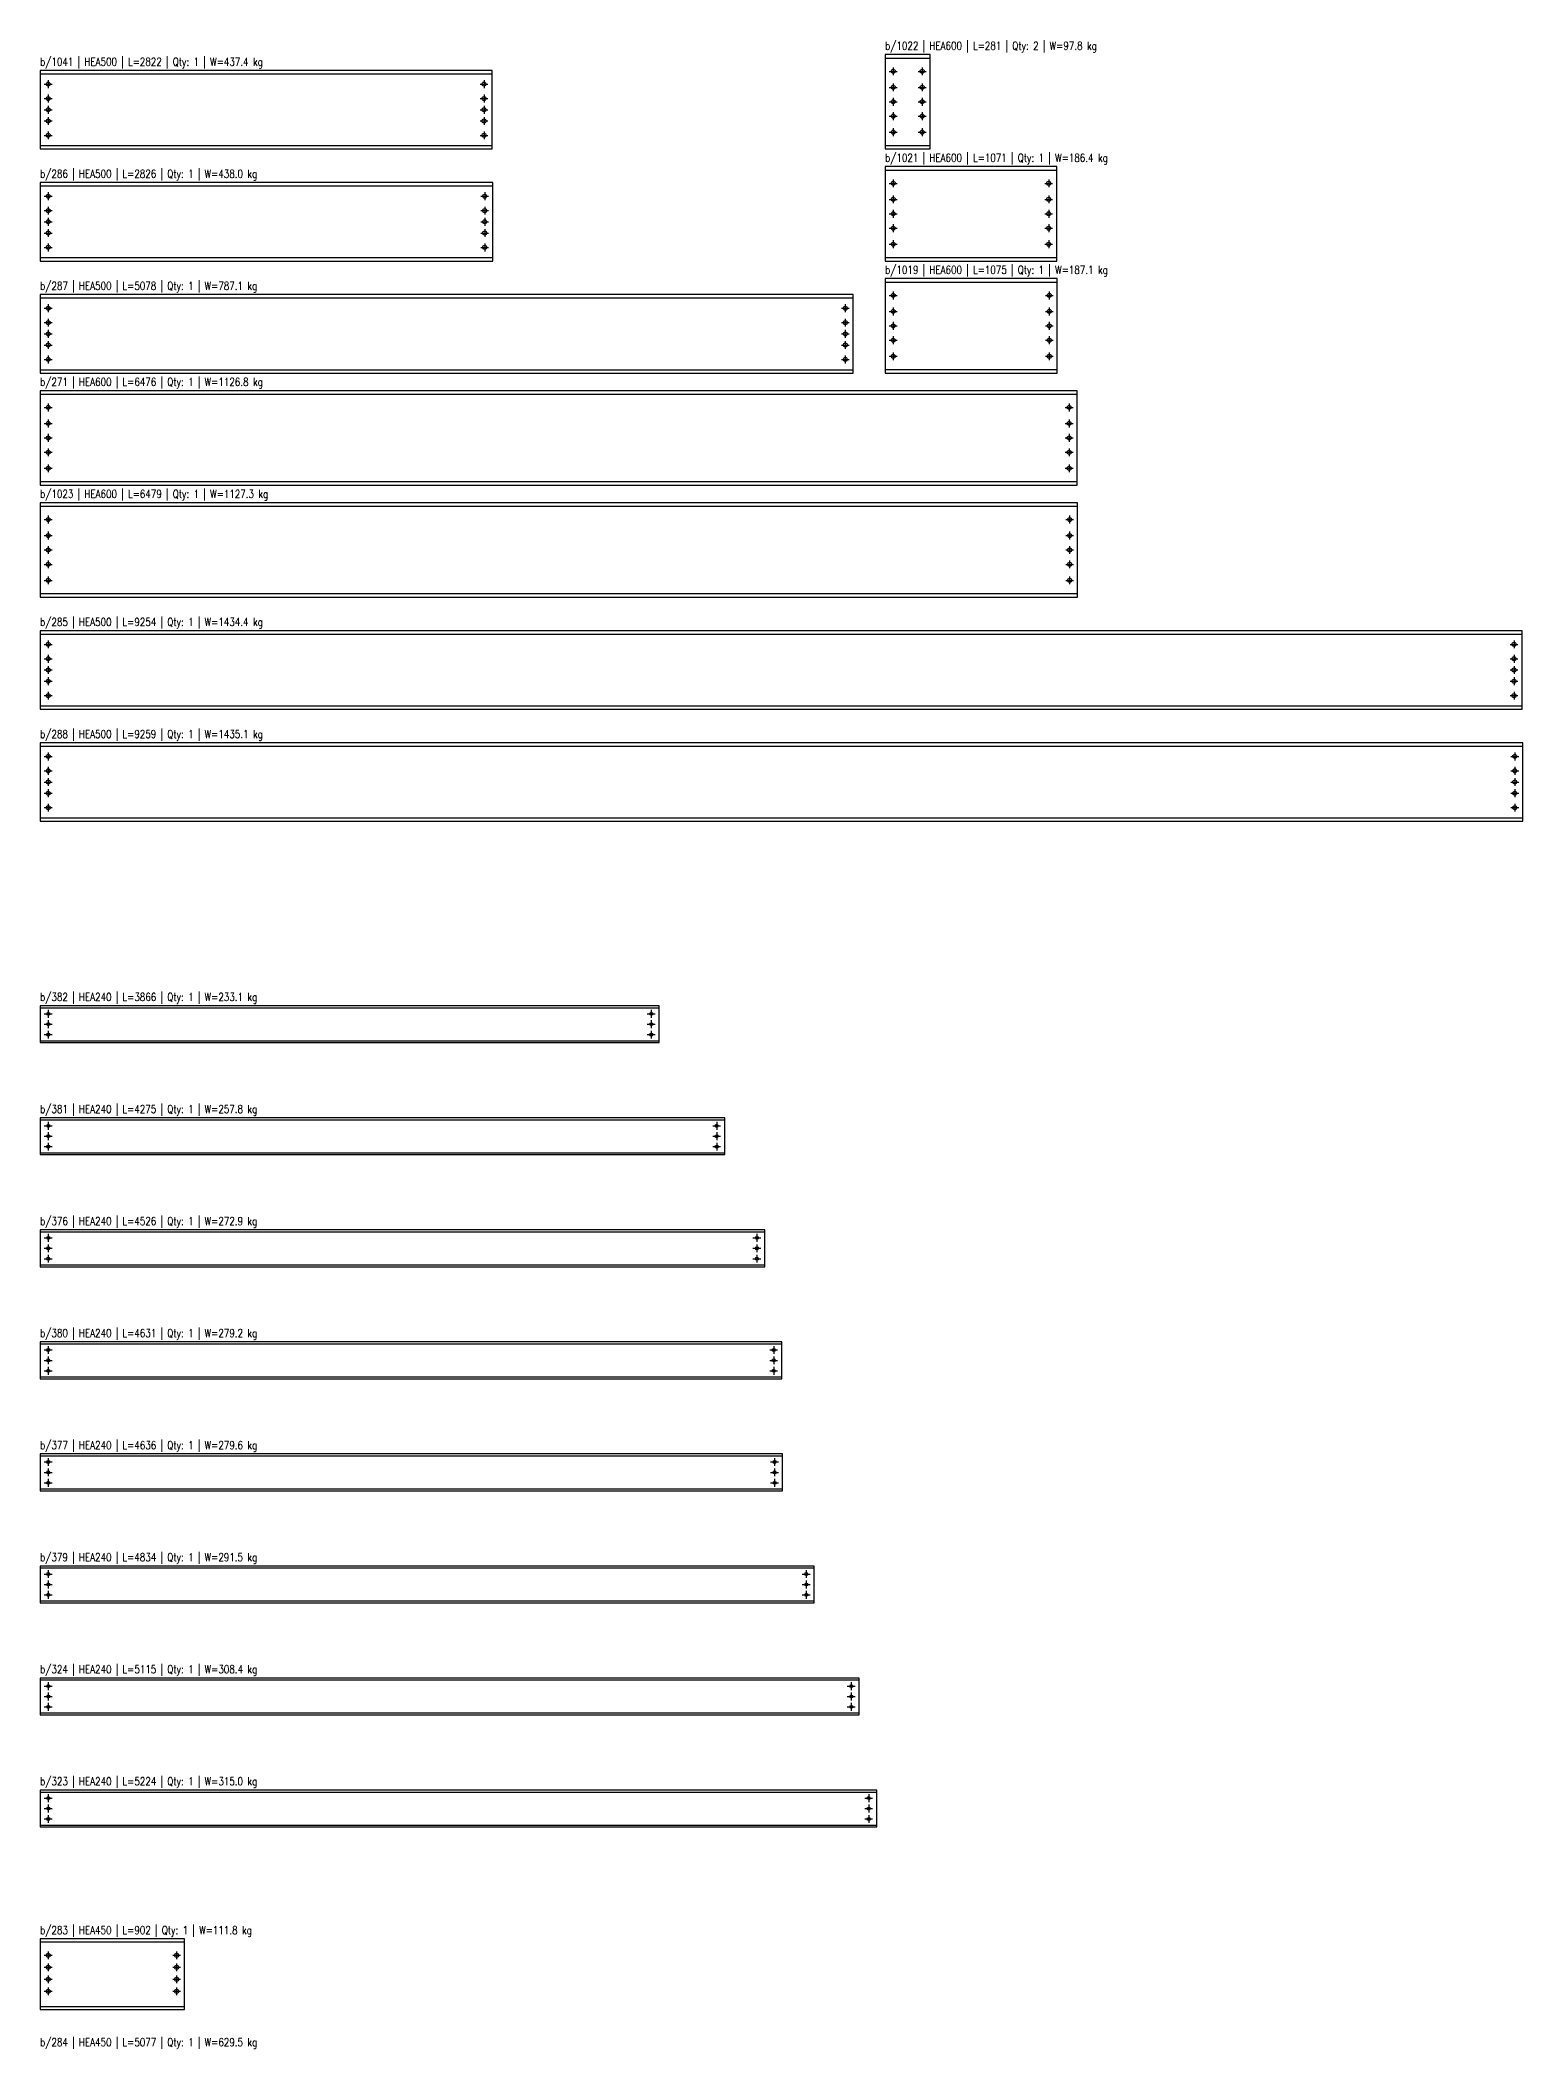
# Model space of a CAD drawing. Header units: millimetres. Extents: x 36000 to 69620, y 69658 to 95398.
# Drawn here: x 48000 to 57259, y 82241 to 94790 of the extents above; entities that cross this region are included whole.
import ezdxf
from ezdxf.enums import TextEntityAlignment as Align

# ---------------------------------------------------------------- set-up
doc = ezdxf.new("R2010")
doc.units = ezdxf.units.MM
doc.header["$LTSCALE"] = 1000
for name, color, linetype in [('HEA240', 1, 'Continuous'), ('HEA450', 1, 'Continuous'), ('HEA500', 1, 'Continuous'), ('HEA600', 1, 'Continuous'), ('perforaciones', 3, 'Continuous'), ('TXT_GEN', 3, 'Continuous')]:
    doc.layers.add(name, color=color, linetype=linetype)
doc.styles.add('CNI_COTAS', font='romans.shx', dxfattribs={"width": 0.8})

# ---------------------------------------------------------------- blocks, each defined once
blk = doc.blocks.new('D19')
at = {"layer": 'perforaciones', "linetype": 'ByBlock'}
for p, q in [((-24.5, 0), (24.5, 0)), ((0, 24.5), (0, -24.5))]:
    blk.add_line(p, q, dxfattribs=at)
blk.add_circle((0, 0), 9.5, dxfattribs=at)
blk = doc.blocks.new('d25')
at = {"layer": 'perforaciones', "linetype": 'ByBlock'}
for p, q in [((-24.5, 0), (24.5, 0)), ((0, 24.5), (0, -24.5))]:
    blk.add_line(p, q, dxfattribs=at)
blk.add_circle((0, 0), 12.5, dxfattribs=at)

msp = doc.modelspace()

# ---------------------------------------------------------------- linework, layer by layer
at = {"layer": 'HEA240'}
for p, q in [((48000, 88745), (51866, 88745)), ((48000, 88539), (51866, 88539)), ((48000, 88045), (52275, 88045)), ((48000, 87839), (52275, 87839)), ((48000, 87345), (52526, 87345)), ((48000, 87139), (52526, 87139)), ((48000, 86645), (52631, 86645)), ((48000, 86439), (52631, 86439)), ((48000, 85945), (52636, 85945)), ((48000, 85739), (52636, 85739)), ((48000, 85245), (52834, 85245)), ((48000, 85039), (52834, 85039)), ((48000, 84545), (53115, 84545)), ((48000, 84339), (53115, 84339)), ((48000, 83845), (53224, 83845)), ((48000, 83639), (53224, 83639))]:
    msp.add_line(p, q, dxfattribs=at)
for points in [[(48000, 88527), (51866, 88527), (51866, 88757), (48000, 88757)], [(48000, 87827), (52275, 87827), (52275, 88057), (48000, 88057)], [(48000, 87127), (52526, 87127), (52526, 87357), (48000, 87357)], [(48000, 86427), (52631, 86427), (52631, 86657), (48000, 86657)], [(48000, 85727), (52636, 85727), (52636, 85957), (48000, 85957)], [(48000, 85027), (52834, 85027), (52834, 85257), (48000, 85257)], [(48000, 84327), (53115, 84327), (53115, 84557), (48000, 84557)], [(48000, 83627), (53224, 83627), (53224, 83857), (48000, 83857)]]:
    msp.add_lwpolyline(points, close=True, dxfattribs=at)
at = {"layer": 'HEA450'}
for p, q in [((48000, 82910), (48902, 82910)), ((48000, 82505), (48902, 82505))]:
    msp.add_line(p, q, dxfattribs=at)
msp.add_lwpolyline([(48000, 82487), (48902, 82487), (48902, 82927), (48000, 82927)], close=True, dxfattribs=at)
at = {"layer": 'HEA500'}
for p, q in [((48000, 94579), (50822, 94579)), ((48000, 94131), (50822, 94131)), ((48000, 93879), (50826, 93879)), ((48000, 93431), (50826, 93431)), ((48000, 93179), (53078, 93179)), ((48000, 92731), (53078, 92731)), ((48000, 91079), (57254, 91079)), ((48000, 90631), (57254, 90631)), ((48000, 90379), (57259, 90379)), ((48000, 89931), (57259, 89931))]:
    msp.add_line(p, q, dxfattribs=at)
for points in [[(48000, 94110), (50822, 94110), (50822, 94600), (48000, 94600)], [(48000, 93410), (50826, 93410), (50826, 93900), (48000, 93900)], [(48000, 92710), (53078, 92710), (53078, 93200), (48000, 93200)], [(48000, 90610), (57254, 90610), (57254, 91100), (48000, 91100)], [(48000, 89910), (57259, 89910), (57259, 90400), (48000, 90400)]]:
    msp.add_lwpolyline(points, close=True, dxfattribs=at)
at = {"layer": 'HEA600'}
for p, q in [((53277, 94678), (53558, 94678)), ((53277, 94132), (53558, 94132)), ((53277, 93978), (54348, 93978)), ((53277, 93432), (54348, 93432)), ((53277, 93278), (54352, 93278)), ((53277, 92732), (54352, 92732)), ((48000, 92578), (54476, 92578)), ((48000, 92032), (54476, 92032)), ((48000, 91878), (54479, 91878)), ((48000, 91332), (54479, 91332))]:
    msp.add_line(p, q, dxfattribs=at)
for points in [[(53277, 94110), (53558, 94110), (53558, 94700), (53277, 94700)], [(53277, 93410), (54348, 93410), (54348, 94000), (53277, 94000)], [(53277, 92710), (54352, 92710), (54352, 93300), (53277, 93300)], [(48000, 92010), (54476, 92010), (54476, 92600), (48000, 92600)], [(48000, 91310), (54479, 91310), (54479, 91900), (48000, 91900)]]:
    msp.add_lwpolyline(points, close=True, dxfattribs=at)

# ---------------------------------------------------------------- block references
at = {"layer": 'HEA240'}
for p in [(48050, 88707), (51816, 88707), (48050, 88642), (48050, 88577), (51816, 88642), (51816, 88577), (48050, 88007), (52225, 88007), (48050, 87942), (48050, 87877), (52225, 87942), (52225, 87877), (48050, 87307), (48050, 87242), (52476, 87307), (52476, 87242), (48050, 87177), (52476, 87177), (48050, 86607), (52581, 86607), (48050, 86542), (48050, 86477), (52581, 86542), (52581, 86477), (48050, 85907), (48050, 85842), (52586, 85907), (52586, 85842), (48050, 85777), (52586, 85777), (48050, 85207), (52784, 85207), (48050, 85142), (48050, 85077), (52784, 85142), (52784, 85077), (48050, 84507), (48050, 84442), (53065, 84507), (53065, 84442), (48050, 84377), (53065, 84377), (48050, 83807), (53174, 83807), (48050, 83742), (48050, 83677), (53174, 83742), (53174, 83677)]:
    msp.add_blockref('D19', p, dxfattribs=at)
at = {"layer": 'HEA450'}
for p in [(48050, 82825), (48852, 82825), (48050, 82750), (48050, 82675), (48852, 82750), (48852, 82675), (48050, 82600), (48852, 82600)]:
    msp.add_blockref('d25', p, dxfattribs=at)
at = {"layer": 'HEA500'}
for p in [(48050, 94515), (50772, 94515), (48050, 94425), (48050, 94355), (50772, 94425), (50772, 94355), (48050, 94285), (50772, 94285), (48050, 94195), (50772, 94195), (48050, 93815), (48050, 93725), (50776, 93815), (50776, 93725), (48050, 93655), (50776, 93655), (48050, 93585), (48050, 93495), (50776, 93585), (50776, 93495), (48050, 93115), (53028, 93115), (48050, 93025), (53028, 93025), (48050, 92955), (48050, 92885), (53028, 92955), (53028, 92885), (48050, 92795), (53028, 92795), (48050, 91015), (57204, 91015), (48050, 90925), (48050, 90855), (57204, 90925), (57204, 90855), (48050, 90785), (57204, 90785), (48050, 90695), (57204, 90695), (48050, 90315), (48050, 90225), (57209, 90315), (57209, 90225), (48050, 90155), (48050, 90085), (57209, 90155), (57209, 90085), (48050, 89995), (57209, 89995)]:
    msp.add_blockref('d25', p, dxfattribs=at)
at = {"layer": 'HEA600'}
for p in [(53327, 94595), (53508, 94595), (53327, 94495), (53508, 94495), (53327, 94405), (53508, 94405), (53327, 94315), (53508, 94315), (53327, 94215), (53508, 94215), (53327, 93895), (54298, 93895), (53327, 93795), (54298, 93795), (53327, 93705), (53327, 93615), (54298, 93705), (54298, 93615), (53327, 93515), (54298, 93515), (53327, 93195), (53327, 93095), (54302, 93195), (54302, 93095), (53327, 93005), (54302, 93005), (53327, 92915), (54302, 92915), (53327, 92815), (54302, 92815), (48050, 92495), (54426, 92495), (48050, 92395), (54426, 92395), (48050, 92305), (48050, 92215), (54426, 92305), (54426, 92215), (48050, 92115), (54426, 92115), (48050, 91795), (54429, 91795), (48050, 91695), (48050, 91605), (54429, 91695), (54429, 91605), (48050, 91515), (54429, 91515), (48050, 91415), (54429, 91415)]:
    msp.add_blockref('d25', p, dxfattribs=at)

# ---------------------------------------------------------------- texts
at = {"layer": 'TXT_GEN', "style": 'CNI_COTAS', "width": 0.8}
for s, p in [('b/1022 | HEA600 | L=281 | Qty: 2 | W=97.8 kg', (53277, 94715)), ('b/1041 | HEA500 | L=2822 | Qty: 1 | W=437.4 kg', (48000, 94615)), ('b/1021 | HEA600 | L=1071 | Qty: 1 | W=186.4 kg', (53277, 94015)), ('b/286 | HEA500 | L=2826 | Qty: 1 | W=438.0 kg', (48000, 93915)), ('b/1019 | HEA600 | L=1075 | Qty: 1 | W=187.1 kg', (53277, 93315)), ('b/287 | HEA500 | L=5078 | Qty: 1 | W=787.1 kg', (48000, 93215)), ('b/271 | HEA600 | L=6476 | Qty: 1 | W=1126.8 kg', (48000, 92615)), ('b/1023 | HEA600 | L=6479 | Qty: 1 | W=1127.3 kg', (48000, 91915)), ('b/285 | HEA500 | L=9254 | Qty: 1 | W=1434.4 kg', (48000, 91115)), ('b/288 | HEA500 | L=9259 | Qty: 1 | W=1435.1 kg', (48000, 90415)), ('b/382 | HEA240 | L=3866 | Qty: 1 | W=233.1 kg', (48000, 88772)), ('b/381 | HEA240 | L=4275 | Qty: 1 | W=257.8 kg', (48000, 88072)), ('b/376 | HEA240 | L=4526 | Qty: 1 | W=272.9 kg', (48000, 87372)), ('b/380 | HEA240 | L=4631 | Qty: 1 | W=279.2 kg', (48000, 86672)), ('b/377 | HEA240 | L=4636 | Qty: 1 | W=279.6 kg', (48000, 85972)), ('b/379 | HEA240 | L=4834 | Qty: 1 | W=291.5 kg', (48000, 85272)), ('b/324 | HEA240 | L=5115 | Qty: 1 | W=308.4 kg', (48000, 84572)), ('b/323 | HEA240 | L=5224 | Qty: 1 | W=315.0 kg', (48000, 83872)), ('b/283 | HEA450 | L=902 | Qty: 1 | W=111.8 kg', (48000, 82942)), ('b/284 | HEA450 | L=5077 | Qty: 1 | W=629.5 kg', (48000, 82242))]:
    msp.add_text(s, height=50, dxfattribs=at).set_placement(p, align=Align.BOTTOM_LEFT)

doc.saveas('drawing.dxf')
